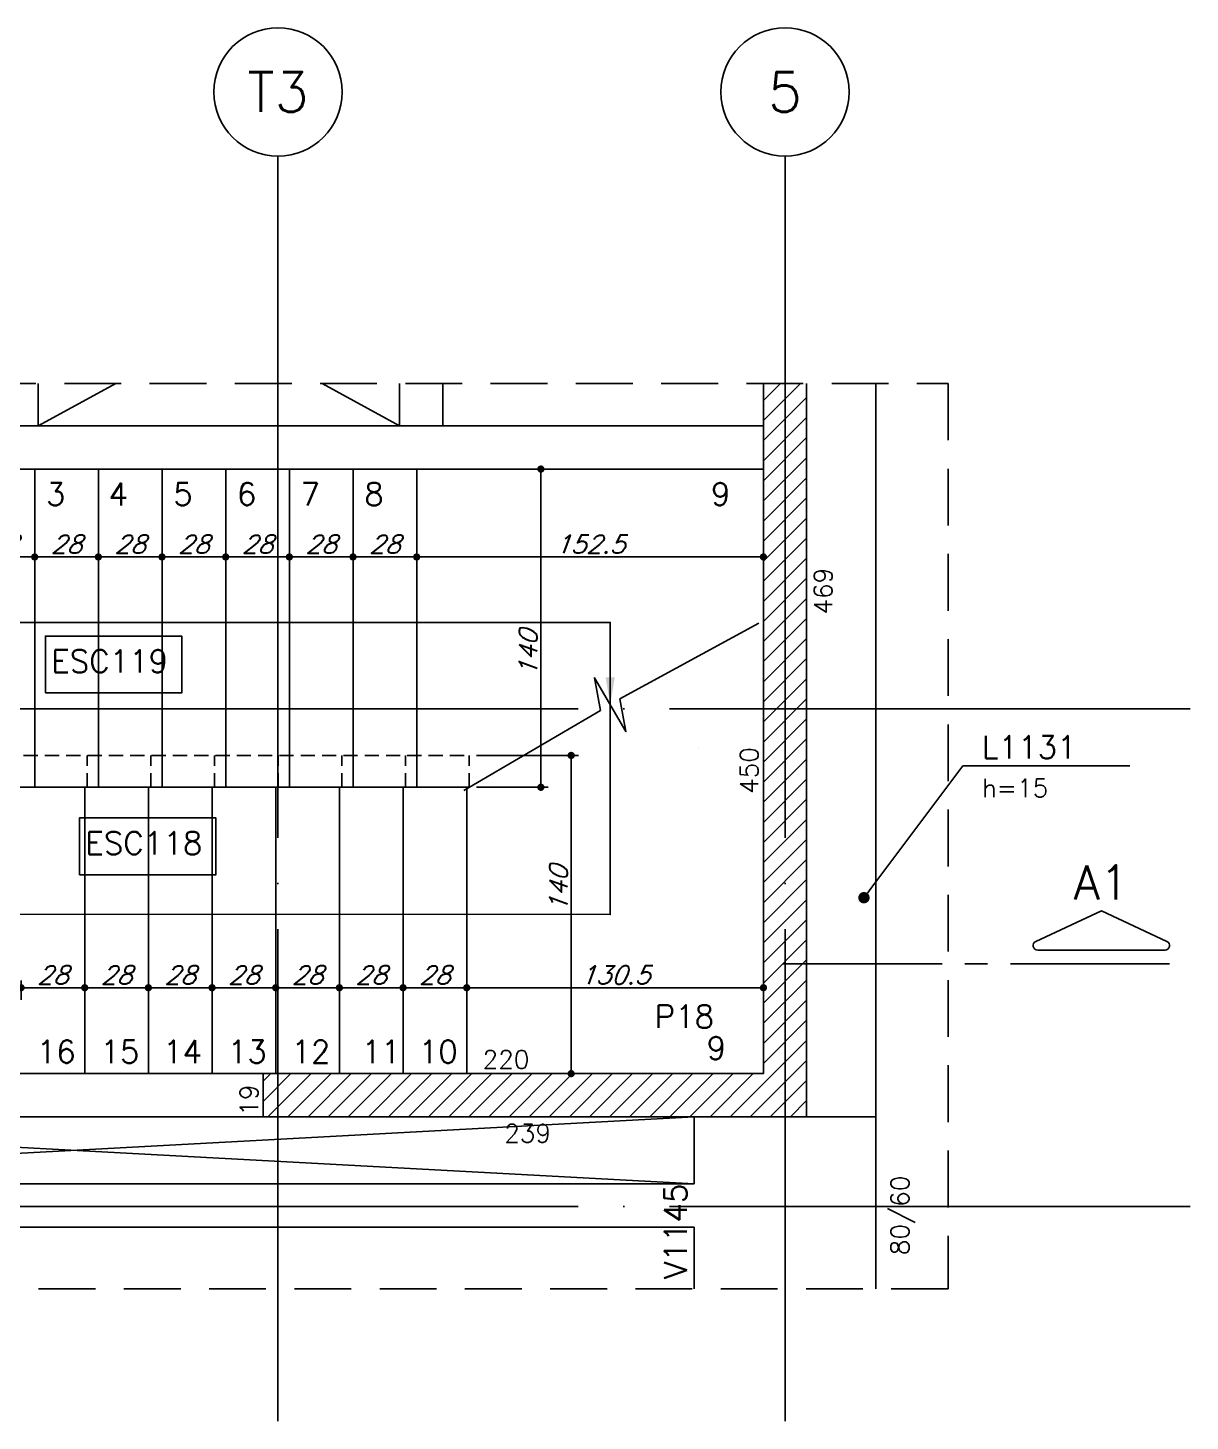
# Model space of a CAD drawing. Header units: millimetres. Extents: x -832 to 3668, y -1574 to 5296.
# Drawn here: x 2013 to 2524, y 2762 to 3375 of the extents above; entities that cross this region are included whole.
import ezdxf
from ezdxf import colors
from ezdxf.entities.mleader import LeaderData, LeaderLine
from ezdxf.enums import TextEntityAlignment as Align
from ezdxf.math import Vec2, Vec3

# ---------------------------------------------------------------- set-up
doc = ezdxf.new("R2010")
doc.units = ezdxf.units.MM
doc.header["$LTSCALE"] = 50
doc.linetypes.add('DASHED', pattern=[0.75, 0.5, -0.25])
doc.linetypes.add('EIXO', pattern=[6.8, 6, -0.4, 0, -0.4])
for name, color, linetype in [('242', 12, 'Continuous'), ('F-AUX', 2, 'Continuous'), ('F-AUX-RED', 1, 'Continuous'), ('F-CORTE-INDICAÇÃO', 4, 'Continuous'), ('F-COTAS', 106, 'Continuous'), ('F-EIXO', 12, 'EIXO'), ('F-ESC NUM', 2, 'Continuous'), ('F-ESC-PROJ', 1, 'Continuous'), ('F-ESCADAS', 2, 'Continuous'), ('F-LAJES', 3, 'Continuous'), ('F-LAJES-DIM', 2, 'Continuous'), ('F-LAJES-NOME', 4, 'Continuous'), ('F-PILARES-DIM', 172, 'Continuous'), ('F-PILARES-HACH', 174, 'Continuous'), ('F-PILARES-NOME', 170, 'Continuous'), ('F-PILARES-S', 170, 'Continuous'), ('F-TEXTO', 6, 'Continuous'), ('F-TEXTO ESCADA', 2, 'Continuous'), ('F-VIGAS', 3, 'Continuous'), ('F-VIGAS-DIM', 2, 'Continuous'), ('F-VIGAS-NOME', 4, 'Continuous'), ('F-VÃO', 1, 'Continuous')]:
    doc.layers.add(name, color=color, linetype=linetype)
doc.styles.add('5385-ARQ-PB-BAS-PLA-TER-TORRE-A-106-TXT$0$R60-75', font='romans.shx', dxfattribs={"height": 0.1125})
doc.styles.add('CP-TEXT-INCL', font='romans.shx', dxfattribs={"oblique": 20})
doc.styles.add('MCP', font='romans.shx')
doc.styles.add('ROMANS', font='romans.shx')
doc.styles.get("Standard").update_dxf_attribs({"font": 'arial.ttf'})
doc.dimstyles.new('CP-COTAS-50', dxfattribs={"dimscale": 0.64, "dimtxt": 12.5, "dimasz": 5, "dimexe": 5, "dimexo": 5, "dimgap": 2.5, "dimtad": 1, "dimdec": 1, "dimdsep": 46, "dimtxsty": 'CP-TEXT-INCL', "dimblk1": 'DOT', "dimblk2": 'DOT', "dimsah": 1, "dimcen": 9, "dimclrd": 256, "dimclre": 256, "dimclrt": 256, "dimadec": 0, "dimazin": 0, "dimtfac": 1, "dimtdec": 1, "dimtmove": 2, "dimatfit": 3, "dimldrblk": 'DOT', "dimfxl": 5, "dimtolj": 1, "dimarcsym": 0})
pattern_1 = [(0, (0, 0), (0, 6.985), [5.08, -1.905]), (90, (0, 0), (-6.985, 4e-16), [5.08, -1.905])]

# ---------------------------------------------------------------- blocks, each defined once
blk = doc.blocks.new('_DOT')
at = {"color": 0, "linetype": 'ByBlock'}
blk.add_line((-0.5, 0), (-1, 0), dxfattribs=at)
at = {"color": 0, "linetype": 'ByBlock', "const_width": 0.5}
blk.add_lwpolyline([(-0.25, 0, 1), (0.25, 0, 1)], format="xyb", close=True, dxfattribs=at)
blk = doc.blocks.new('*U7')
at = {"layer": 'F-EIXO'}
blk.add_line((0, 0), (909.22, 0), dxfattribs=at)
at = {"layer": 'F-EIXO', "color": 2, "linetype": 'Continuous'}
blk.add_circle((-28.21, 0), 28.21, dxfattribs=at)
at = {"layer": 'F-TEXTO', "style": 'ROMANS'}
blk.add_attdef('EIXO', text='', height=17.5, dxfattribs=at).set_placement((-28.21, 0), align=Align.MIDDLE_CENTER)
blk = doc.blocks.new('*U8')
at = {"layer": 'F-EIXO'}
blk.add_line((0, 0), (0, -556.59), dxfattribs=at)
at = {"layer": 'F-EIXO', "color": 2, "linetype": 'Continuous'}
blk.add_circle((0, 28.21), 28.21, dxfattribs=at)
at = {"layer": 'F-TEXTO', "style": 'ROMANS'}
blk.add_attdef('EIXO', text='', height=17.5, rotation=360, dxfattribs=at).set_placement((0, 28.21), align=Align.MIDDLE_CENTER)
blk = doc.blocks.new('*U9')
at = {"layer": 'F-CORTE-INDICAÇÃO'}
for p, q in [((-100, 0), (-170, 0)), ((-80, 0), (-90, 0)), ((-70, 0), (0, 0))]:
    blk.add_line(p, q, dxfattribs=at)
blk.add_lwpolyline([(-112, 6, 0.802585), (-111.15, 9.81), (-140, 23.26), (-168.85, 9.81, 0.802585), (-168, 6)], format="xyb", close=True, dxfattribs=at)
at = {"layer": 'F-CORTE-INDICAÇÃO', "style": 'ROMANS'}
blk.add_attdef('CORTE', text='', height=15, dxfattribs=at).set_placement((-140, 35.76), align=Align.MIDDLE_CENTER)
at = {"layer": 'F-CORTE-INDICAÇÃO', "color": 2, "style": 'ROMANS'}
blk.add_attdef('FOLHA', text='', height=12, dxfattribs=at).set_placement((-140, -10), align=Align.MIDDLE_CENTER)
blk = doc.blocks.new('*D245')
at = {"layer": 'DEFPOINTS', "color": 0, "transparency": 16777216}
for p in [(2037.96, 2952.7), (2009.96, 2944.15), (2037.96, 2944.15)]:
    blk.add_point(p, dxfattribs=at)
at = {"layer": 'F-COTAS', "lineweight": -2, "transparency": 16777216}
for p, q in [((2009.96, 2947.35), (2009.96, 2955.9)), ((2037.96, 2947.35), (2037.96, 2955.9)), ((2013.16, 2952.7), (2034.76, 2952.7))]:
    blk.add_line(p, q, dxfattribs=at)
at = {"layer": 'F-COTAS', "lineweight": -2, "transparency": 16777216, "xscale": 3.2, "yscale": 3.2, "zscale": 3.2, "rotation": 180}
blk.add_blockref('_DOT', (2009.96, 2952.7), dxfattribs=at)
at = {"layer": 'F-COTAS', "lineweight": -2, "transparency": 16777216, "xscale": 3.2, "yscale": 3.2, "zscale": 3.2}
blk.add_blockref('_DOT', (2037.96, 2952.7), dxfattribs=at)
at = {"layer": 'F-COTAS', "transparency": 16777216, "insert": (2023.96, 2958.3), "char_height": 8, "attachment_point": 5, "style": 'CP-TEXT-INCL'}
blk.add_mtext('\\A1;28', dxfattribs=at)
blk = doc.blocks.new('*D246')
at = {"layer": 'DEFPOINTS', "color": 0, "transparency": 16777216}
for p in [(2065.96, 2952.7), (2037.96, 2944.15), (2065.96, 2944.15)]:
    blk.add_point(p, dxfattribs=at)
at = {"layer": 'F-COTAS', "lineweight": -2, "transparency": 16777216}
for p, q in [((2037.96, 2947.35), (2037.96, 2955.9)), ((2065.96, 2947.35), (2065.96, 2955.9)), ((2041.16, 2952.7), (2062.76, 2952.7))]:
    blk.add_line(p, q, dxfattribs=at)
at = {"layer": 'F-COTAS', "lineweight": -2, "transparency": 16777216, "xscale": 3.2, "yscale": 3.2, "zscale": 3.2, "rotation": 180}
blk.add_blockref('_DOT', (2037.96, 2952.7), dxfattribs=at)
at = {"layer": 'F-COTAS', "lineweight": -2, "transparency": 16777216, "xscale": 3.2, "yscale": 3.2, "zscale": 3.2}
blk.add_blockref('_DOT', (2065.96, 2952.7), dxfattribs=at)
at = {"layer": 'F-COTAS', "transparency": 16777216, "insert": (2051.96, 2958.3), "char_height": 8, "attachment_point": 5, "style": 'CP-TEXT-INCL'}
blk.add_mtext('\\A1;28', dxfattribs=at)
blk = doc.blocks.new('*D247')
at = {"layer": 'DEFPOINTS', "color": 0, "transparency": 16777216}
for p in [(2093.96, 2952.7), (2065.96, 2944.15), (2093.96, 2944.15)]:
    blk.add_point(p, dxfattribs=at)
at = {"layer": 'F-COTAS', "lineweight": -2, "transparency": 16777216}
for p, q in [((2065.96, 2947.35), (2065.96, 2955.9)), ((2093.96, 2947.35), (2093.96, 2955.9)), ((2069.16, 2952.7), (2090.76, 2952.7))]:
    blk.add_line(p, q, dxfattribs=at)
at = {"layer": 'F-COTAS', "lineweight": -2, "transparency": 16777216, "xscale": 3.2, "yscale": 3.2, "zscale": 3.2, "rotation": 180}
blk.add_blockref('_DOT', (2065.96, 2952.7), dxfattribs=at)
at = {"layer": 'F-COTAS', "lineweight": -2, "transparency": 16777216, "xscale": 3.2, "yscale": 3.2, "zscale": 3.2}
blk.add_blockref('_DOT', (2093.96, 2952.7), dxfattribs=at)
at = {"layer": 'F-COTAS', "transparency": 16777216, "insert": (2079.96, 2958.3), "char_height": 8, "attachment_point": 5, "style": 'CP-TEXT-INCL'}
blk.add_mtext('\\A1;28', dxfattribs=at)
blk = doc.blocks.new('*D248')
at = {"layer": 'DEFPOINTS', "color": 0, "transparency": 16777216}
for p in [(2121.96, 2952.7), (2093.96, 2944.15), (2121.96, 2944.15)]:
    blk.add_point(p, dxfattribs=at)
at = {"layer": 'F-COTAS', "lineweight": -2, "transparency": 16777216}
for p, q in [((2093.96, 2947.35), (2093.96, 2955.9)), ((2121.96, 2947.35), (2121.96, 2955.9)), ((2097.16, 2952.7), (2118.76, 2952.7))]:
    blk.add_line(p, q, dxfattribs=at)
at = {"layer": 'F-COTAS', "lineweight": -2, "transparency": 16777216, "xscale": 3.2, "yscale": 3.2, "zscale": 3.2, "rotation": 180}
blk.add_blockref('_DOT', (2093.96, 2952.7), dxfattribs=at)
at = {"layer": 'F-COTAS', "lineweight": -2, "transparency": 16777216, "xscale": 3.2, "yscale": 3.2, "zscale": 3.2}
blk.add_blockref('_DOT', (2121.96, 2952.7), dxfattribs=at)
at = {"layer": 'F-COTAS', "transparency": 16777216, "insert": (2107.96, 2958.3), "char_height": 8, "attachment_point": 5, "style": 'CP-TEXT-INCL'}
blk.add_mtext('\\A1;28', dxfattribs=at)
blk = doc.blocks.new('*D249')
at = {"layer": 'DEFPOINTS', "color": 0, "transparency": 16777216}
for p in [(2149.96, 2952.7), (2121.96, 2944.15), (2149.96, 2944.15)]:
    blk.add_point(p, dxfattribs=at)
at = {"layer": 'F-COTAS', "lineweight": -2, "transparency": 16777216}
for p, q in [((2121.96, 2947.35), (2121.96, 2955.9)), ((2149.96, 2947.35), (2149.96, 2955.9)), ((2125.16, 2952.7), (2146.76, 2952.7))]:
    blk.add_line(p, q, dxfattribs=at)
at = {"layer": 'F-COTAS', "lineweight": -2, "transparency": 16777216, "xscale": 3.2, "yscale": 3.2, "zscale": 3.2, "rotation": 180}
blk.add_blockref('_DOT', (2121.96, 2952.7), dxfattribs=at)
at = {"layer": 'F-COTAS', "lineweight": -2, "transparency": 16777216, "xscale": 3.2, "yscale": 3.2, "zscale": 3.2}
blk.add_blockref('_DOT', (2149.96, 2952.7), dxfattribs=at)
at = {"layer": 'F-COTAS', "transparency": 16777216, "insert": (2135.96, 2958.3), "char_height": 8, "attachment_point": 5, "style": 'CP-TEXT-INCL'}
blk.add_mtext('\\A1;28', dxfattribs=at)
blk = doc.blocks.new('*D250')
at = {"layer": 'DEFPOINTS', "color": 0, "transparency": 16777216}
for p in [(2177.96, 2952.7), (2149.96, 2944.15), (2177.96, 2944.15)]:
    blk.add_point(p, dxfattribs=at)
at = {"layer": 'F-COTAS', "lineweight": -2, "transparency": 16777216}
for p, q in [((2149.96, 2947.35), (2149.96, 2955.9)), ((2177.96, 2947.35), (2177.96, 2955.9)), ((2153.16, 2952.7), (2174.76, 2952.7))]:
    blk.add_line(p, q, dxfattribs=at)
at = {"layer": 'F-COTAS', "lineweight": -2, "transparency": 16777216, "xscale": 3.2, "yscale": 3.2, "zscale": 3.2, "rotation": 180}
blk.add_blockref('_DOT', (2149.96, 2952.7), dxfattribs=at)
at = {"layer": 'F-COTAS', "lineweight": -2, "transparency": 16777216, "xscale": 3.2, "yscale": 3.2, "zscale": 3.2}
blk.add_blockref('_DOT', (2177.96, 2952.7), dxfattribs=at)
at = {"layer": 'F-COTAS', "transparency": 16777216, "insert": (2163.96, 2958.3), "char_height": 8, "attachment_point": 5, "style": 'CP-TEXT-INCL'}
blk.add_mtext('\\A1;28', dxfattribs=at)
blk = doc.blocks.new('*D251')
at = {"layer": 'DEFPOINTS', "color": 0, "transparency": 16777216}
for p in [(2205.96, 2952.7), (2177.96, 2944.15), (2205.96, 2944.15)]:
    blk.add_point(p, dxfattribs=at)
at = {"layer": 'F-COTAS', "lineweight": -2, "transparency": 16777216}
for p, q in [((2177.96, 2947.35), (2177.96, 2955.9)), ((2205.96, 2947.35), (2205.96, 2955.9)), ((2181.16, 2952.7), (2202.76, 2952.7))]:
    blk.add_line(p, q, dxfattribs=at)
at = {"layer": 'F-COTAS', "lineweight": -2, "transparency": 16777216, "xscale": 3.2, "yscale": 3.2, "zscale": 3.2, "rotation": 180}
blk.add_blockref('_DOT', (2177.96, 2952.7), dxfattribs=at)
at = {"layer": 'F-COTAS', "lineweight": -2, "transparency": 16777216, "xscale": 3.2, "yscale": 3.2, "zscale": 3.2}
blk.add_blockref('_DOT', (2205.96, 2952.7), dxfattribs=at)
at = {"layer": 'F-COTAS', "transparency": 16777216, "insert": (2191.96, 2958.3), "char_height": 8, "attachment_point": 5, "style": 'CP-TEXT-INCL'}
blk.add_mtext('\\A1;28', dxfattribs=at)
blk = doc.blocks.new('*D252')
at = {"layer": 'DEFPOINTS', "color": 0, "transparency": 16777216}
for p in [(2336.46, 2952.7), (2336.46, 2949.23), (2205.96, 2944.15)]:
    blk.add_point(p, dxfattribs=at)
at = {"layer": 'F-COTAS', "lineweight": -2, "transparency": 16777216}
for p, q in [((2205.96, 2947.35), (2205.96, 2955.9)), ((2336.46, 2952.43), (2336.46, 2955.9)), ((2209.16, 2952.7), (2333.26, 2952.7))]:
    blk.add_line(p, q, dxfattribs=at)
at = {"layer": 'F-COTAS', "lineweight": -2, "transparency": 16777216, "xscale": 3.2, "yscale": 3.2, "zscale": 3.2, "rotation": 180}
blk.add_blockref('_DOT', (2205.96, 2952.7), dxfattribs=at)
at = {"layer": 'F-COTAS', "lineweight": -2, "transparency": 16777216, "xscale": 3.2, "yscale": 3.2, "zscale": 3.2}
blk.add_blockref('_DOT', (2336.46, 2952.7), dxfattribs=at)
at = {"layer": 'F-COTAS', "transparency": 16777216, "insert": (2271.21, 2958.3), "char_height": 8, "attachment_point": 5, "style": 'CP-TEXT-INCL'}
blk.add_mtext('\\A1;130.5', dxfattribs=at)
blk = doc.blocks.new('*D255')
at = {"layer": 'DEFPOINTS', "color": 0, "transparency": 16777216}
for p in [(2015.96, 3142.23), (1987.96, 3133.04), (2015.96, 3133.04)]:
    blk.add_point(p, dxfattribs=at)
at = {"layer": 'F-COTAS', "lineweight": -2, "transparency": 16777216}
for p, q in [((1987.96, 3136.24), (1987.96, 3145.43)), ((2015.96, 3136.24), (2015.96, 3145.43)), ((1991.16, 3142.23), (2012.76, 3142.23))]:
    blk.add_line(p, q, dxfattribs=at)
at = {"layer": 'F-COTAS', "lineweight": -2, "transparency": 16777216, "xscale": 3.2, "yscale": 3.2, "zscale": 3.2, "rotation": 180}
blk.add_blockref('_DOT', (1987.96, 3142.23), dxfattribs=at)
at = {"layer": 'F-COTAS', "lineweight": -2, "transparency": 16777216, "xscale": 3.2, "yscale": 3.2, "zscale": 3.2}
blk.add_blockref('_DOT', (2015.96, 3142.23), dxfattribs=at)
at = {"layer": 'F-COTAS', "transparency": 16777216, "insert": (2001.96, 3147.83), "char_height": 8, "attachment_point": 5, "style": 'CP-TEXT-INCL'}
blk.add_mtext('\\A1;28', dxfattribs=at)
blk = doc.blocks.new('*D256')
at = {"layer": 'DEFPOINTS', "color": 0, "transparency": 16777216}
for p in [(2043.96, 3142.23), (2015.96, 3133.04), (2043.96, 3133.04)]:
    blk.add_point(p, dxfattribs=at)
at = {"layer": 'F-COTAS', "lineweight": -2, "transparency": 16777216}
for p, q in [((2015.96, 3136.24), (2015.96, 3145.43)), ((2043.96, 3136.24), (2043.96, 3145.43)), ((2019.16, 3142.23), (2040.76, 3142.23))]:
    blk.add_line(p, q, dxfattribs=at)
at = {"layer": 'F-COTAS', "lineweight": -2, "transparency": 16777216, "xscale": 3.2, "yscale": 3.2, "zscale": 3.2, "rotation": 180}
blk.add_blockref('_DOT', (2015.96, 3142.23), dxfattribs=at)
at = {"layer": 'F-COTAS', "lineweight": -2, "transparency": 16777216, "xscale": 3.2, "yscale": 3.2, "zscale": 3.2}
blk.add_blockref('_DOT', (2043.96, 3142.23), dxfattribs=at)
at = {"layer": 'F-COTAS', "transparency": 16777216, "insert": (2029.96, 3147.83), "char_height": 8, "attachment_point": 5, "style": 'CP-TEXT-INCL'}
blk.add_mtext('\\A1;28', dxfattribs=at)
blk = doc.blocks.new('*D257')
at = {"layer": 'DEFPOINTS', "color": 0, "transparency": 16777216}
for p in [(2071.96, 3142.23), (2043.96, 3133.04), (2071.96, 3133.04)]:
    blk.add_point(p, dxfattribs=at)
at = {"layer": 'F-COTAS', "lineweight": -2, "transparency": 16777216}
for p, q in [((2043.96, 3136.24), (2043.96, 3145.43)), ((2071.96, 3136.24), (2071.96, 3145.43)), ((2047.16, 3142.23), (2068.76, 3142.23))]:
    blk.add_line(p, q, dxfattribs=at)
at = {"layer": 'F-COTAS', "lineweight": -2, "transparency": 16777216, "xscale": 3.2, "yscale": 3.2, "zscale": 3.2, "rotation": 180}
blk.add_blockref('_DOT', (2043.96, 3142.23), dxfattribs=at)
at = {"layer": 'F-COTAS', "lineweight": -2, "transparency": 16777216, "xscale": 3.2, "yscale": 3.2, "zscale": 3.2}
blk.add_blockref('_DOT', (2071.96, 3142.23), dxfattribs=at)
at = {"layer": 'F-COTAS', "transparency": 16777216, "insert": (2057.96, 3147.83), "char_height": 8, "attachment_point": 5, "style": 'CP-TEXT-INCL'}
blk.add_mtext('\\A1;28', dxfattribs=at)
blk = doc.blocks.new('*D258')
at = {"layer": 'DEFPOINTS', "color": 0, "transparency": 16777216}
for p in [(2099.96, 3142.23), (2071.96, 3133.04), (2099.96, 3133.04)]:
    blk.add_point(p, dxfattribs=at)
at = {"layer": 'F-COTAS', "lineweight": -2, "transparency": 16777216}
for p, q in [((2071.96, 3136.24), (2071.96, 3145.43)), ((2099.96, 3136.24), (2099.96, 3145.43)), ((2075.16, 3142.23), (2096.76, 3142.23))]:
    blk.add_line(p, q, dxfattribs=at)
at = {"layer": 'F-COTAS', "lineweight": -2, "transparency": 16777216, "xscale": 3.2, "yscale": 3.2, "zscale": 3.2, "rotation": 180}
blk.add_blockref('_DOT', (2071.96, 3142.23), dxfattribs=at)
at = {"layer": 'F-COTAS', "lineweight": -2, "transparency": 16777216, "xscale": 3.2, "yscale": 3.2, "zscale": 3.2}
blk.add_blockref('_DOT', (2099.96, 3142.23), dxfattribs=at)
at = {"layer": 'F-COTAS', "transparency": 16777216, "insert": (2085.96, 3147.83), "char_height": 8, "attachment_point": 5, "style": 'CP-TEXT-INCL'}
blk.add_mtext('\\A1;28', dxfattribs=at)
blk = doc.blocks.new('*D259')
at = {"layer": 'DEFPOINTS', "color": 0, "transparency": 16777216}
for p in [(2127.96, 3142.23), (2099.96, 3133.04), (2127.96, 3133.04)]:
    blk.add_point(p, dxfattribs=at)
at = {"layer": 'F-COTAS', "lineweight": -2, "transparency": 16777216}
for p, q in [((2099.96, 3136.24), (2099.96, 3145.43)), ((2127.96, 3136.24), (2127.96, 3145.43)), ((2103.16, 3142.23), (2124.76, 3142.23))]:
    blk.add_line(p, q, dxfattribs=at)
at = {"layer": 'F-COTAS', "lineweight": -2, "transparency": 16777216, "xscale": 3.2, "yscale": 3.2, "zscale": 3.2, "rotation": 180}
blk.add_blockref('_DOT', (2099.96, 3142.23), dxfattribs=at)
at = {"layer": 'F-COTAS', "lineweight": -2, "transparency": 16777216, "xscale": 3.2, "yscale": 3.2, "zscale": 3.2}
blk.add_blockref('_DOT', (2127.96, 3142.23), dxfattribs=at)
at = {"layer": 'F-COTAS', "transparency": 16777216, "insert": (2113.96, 3147.83), "char_height": 8, "attachment_point": 5, "style": 'CP-TEXT-INCL'}
blk.add_mtext('\\A1;28', dxfattribs=at)
blk = doc.blocks.new('*D260')
at = {"layer": 'DEFPOINTS', "color": 0, "transparency": 16777216}
for p in [(2155.96, 3142.23), (2127.96, 3133.04), (2155.96, 3133.04)]:
    blk.add_point(p, dxfattribs=at)
at = {"layer": 'F-COTAS', "lineweight": -2, "transparency": 16777216}
for p, q in [((2127.96, 3136.24), (2127.96, 3145.43)), ((2155.96, 3136.24), (2155.96, 3145.43)), ((2131.16, 3142.23), (2152.76, 3142.23))]:
    blk.add_line(p, q, dxfattribs=at)
at = {"layer": 'F-COTAS', "lineweight": -2, "transparency": 16777216, "xscale": 3.2, "yscale": 3.2, "zscale": 3.2, "rotation": 180}
blk.add_blockref('_DOT', (2127.96, 3142.23), dxfattribs=at)
at = {"layer": 'F-COTAS', "lineweight": -2, "transparency": 16777216, "xscale": 3.2, "yscale": 3.2, "zscale": 3.2}
blk.add_blockref('_DOT', (2155.96, 3142.23), dxfattribs=at)
at = {"layer": 'F-COTAS', "transparency": 16777216, "insert": (2141.96, 3147.83), "char_height": 8, "attachment_point": 5, "style": 'CP-TEXT-INCL'}
blk.add_mtext('\\A1;28', dxfattribs=at)
blk = doc.blocks.new('*D261')
at = {"layer": 'DEFPOINTS', "color": 0, "transparency": 16777216}
for p in [(2183.96, 3142.23), (2155.96, 3133.04), (2183.96, 3133.04)]:
    blk.add_point(p, dxfattribs=at)
at = {"layer": 'F-COTAS', "lineweight": -2, "transparency": 16777216}
for p, q in [((2155.96, 3136.24), (2155.96, 3145.43)), ((2183.96, 3136.24), (2183.96, 3145.43)), ((2159.16, 3142.23), (2180.76, 3142.23))]:
    blk.add_line(p, q, dxfattribs=at)
at = {"layer": 'F-COTAS', "lineweight": -2, "transparency": 16777216, "xscale": 3.2, "yscale": 3.2, "zscale": 3.2, "rotation": 180}
blk.add_blockref('_DOT', (2155.96, 3142.23), dxfattribs=at)
at = {"layer": 'F-COTAS', "lineweight": -2, "transparency": 16777216, "xscale": 3.2, "yscale": 3.2, "zscale": 3.2}
blk.add_blockref('_DOT', (2183.96, 3142.23), dxfattribs=at)
at = {"layer": 'F-COTAS', "transparency": 16777216, "insert": (2169.96, 3147.83), "char_height": 8, "attachment_point": 5, "style": 'CP-TEXT-INCL'}
blk.add_mtext('\\A1;28', dxfattribs=at)
blk = doc.blocks.new('*D262')
at = {"layer": 'DEFPOINTS', "color": 0, "transparency": 16777216}
for p in [(2336.46, 3142.23), (2183.96, 3135.82), (2336.46, 3130.66)]:
    blk.add_point(p, dxfattribs=at)
at = {"layer": 'F-COTAS', "lineweight": -2, "transparency": 16777216}
for p, q in [((2183.96, 3139.02), (2183.96, 3145.43)), ((2336.46, 3133.86), (2336.46, 3145.43)), ((2187.16, 3142.23), (2333.26, 3142.23))]:
    blk.add_line(p, q, dxfattribs=at)
at = {"layer": 'F-COTAS', "lineweight": -2, "transparency": 16777216, "xscale": 3.2, "yscale": 3.2, "zscale": 3.2, "rotation": 180}
blk.add_blockref('_DOT', (2183.96, 3142.23), dxfattribs=at)
at = {"layer": 'F-COTAS', "lineweight": -2, "transparency": 16777216, "xscale": 3.2, "yscale": 3.2, "zscale": 3.2}
blk.add_blockref('_DOT', (2336.46, 3142.23), dxfattribs=at)
at = {"layer": 'F-COTAS', "transparency": 16777216, "insert": (2260.21, 3147.83), "char_height": 8, "attachment_point": 5, "style": 'CP-TEXT-INCL'}
blk.add_mtext('\\A1;152.5', dxfattribs=at)
blk = doc.blocks.new('*D264')
at = {"layer": 'DEFPOINTS', "color": 0, "transparency": 16777216}
for p in [(2207.01, 3054.9), (2243.44, 2914.9), (2251.9, 2914.9)]:
    blk.add_point(p, dxfattribs=at)
at = {"layer": 'F-COTAS', "lineweight": -2, "transparency": 16777216}
for p, q in [((2210.21, 3054.9), (2255.1, 3054.9)), ((2251.9, 3051.7), (2251.9, 2918.1)), ((2246.64, 2914.9), (2255.1, 2914.9))]:
    blk.add_line(p, q, dxfattribs=at)
at = {"layer": 'F-COTAS', "lineweight": -2, "transparency": 16777216, "xscale": 3.2, "yscale": 3.2, "zscale": 3.2}
for p, rotation in [((2251.9, 3054.9), 90), ((2251.9, 2914.9), 270)]:
    blk.add_blockref('_DOT', p, dxfattribs=dict(at, rotation=rotation))
at = {"layer": 'F-COTAS', "transparency": 16777216, "insert": (2246.3, 2996.14), "char_height": 8, "attachment_point": 5, "rotation": 90, "style": 'CP-TEXT-INCL'}
blk.add_mtext('\\A1;140', dxfattribs=at)
blk = doc.blocks.new('*D265')
at = {"layer": 'DEFPOINTS', "color": 0, "transparency": 16777216}
for p in [(2228.75, 3180.9), (2238.57, 3180.9), (2207.01, 3040.9)]:
    blk.add_point(p, dxfattribs=at)
at = {"layer": 'F-COTAS', "lineweight": -2, "transparency": 16777216}
for p, q in [((2231.95, 3180.9), (2241.77, 3180.9)), ((2238.57, 3044.1), (2238.57, 3177.7)), ((2210.21, 3040.9), (2241.77, 3040.9))]:
    blk.add_line(p, q, dxfattribs=at)
at = {"layer": 'F-COTAS', "lineweight": -2, "transparency": 16777216, "xscale": 3.2, "yscale": 3.2, "zscale": 3.2}
for p, rotation in [((2238.57, 3180.9), 90), ((2238.57, 3040.9), 270)]:
    blk.add_blockref('_DOT', p, dxfattribs=dict(at, rotation=rotation))
at = {"layer": 'F-COTAS', "transparency": 16777216, "insert": (2232.97, 3099.83), "char_height": 8, "attachment_point": 5, "rotation": 90, "style": 'CP-TEXT-INCL'}
blk.add_mtext('\\A1;140', dxfattribs=at)

msp = doc.modelspace()

# ---------------------------------------------------------------- hatches: boundary and pattern name
h = msp.add_hatch()
h.set_pattern_fill('ANGLE', color=256)
h.set_pattern_definition(pattern_1)
h.paths.add_polyline_path([(2016.81, 3162.41), (2038, 3162.41), (2038, 3177.41), (2016.81, 3177.41)], flags=9)
h = msp.add_hatch()
h.set_pattern_fill('ANGLE', color=256)
h.set_pattern_definition(pattern_1)
h.paths.add_polyline_path([(2044.81, 3162.41), (2066, 3162.41), (2066, 3177.41), (2044.81, 3177.41)], flags=9)
h = msp.add_hatch()
h.set_pattern_fill('ANGLE', color=256)
h.set_pattern_definition(pattern_1)
h.paths.add_polyline_path([(2072.33, 3162.41), (2094, 3162.41), (2094, 3177.41), (2072.33, 3177.41)], flags=9)
h = msp.add_hatch()
h.set_pattern_fill('ANGLE', color=256)
h.set_pattern_definition(pattern_1)
h.paths.add_polyline_path([(2100.81, 3162.41), (2122, 3162.41), (2122, 3177.41), (2100.81, 3177.41)], flags=9)
h = msp.add_hatch()
h.set_pattern_fill('ANGLE', color=256)
h.set_pattern_definition(pattern_1)
h.paths.add_polyline_path([(2128.81, 3162.41), (2150, 3162.41), (2150, 3177.41), (2128.81, 3177.41)], flags=9)
h = msp.add_hatch()
h.set_pattern_fill('ANGLE', color=256)
h.set_pattern_definition(pattern_1)
h.paths.add_polyline_path([(2156.81, 3162.41), (2178, 3162.41), (2178, 3177.41), (2156.81, 3177.41)], flags=9)
h = msp.add_hatch()
h.set_pattern_fill('ANGLE', color=256)
h.set_pattern_definition(pattern_1)
h.paths.add_polyline_path([(2184.81, 3162.41), (2206, 3162.41), (2206, 3177.41), (2184.81, 3177.41)], flags=9)
h = msp.add_hatch()
h.set_pattern_fill('ANGLE', color=256)
h.set_pattern_definition(pattern_1)
h.paths.add_polyline_path([(2310.33, 3162.41), (2331.04, 3162.41), (2331.04, 3177.41), (2310.33, 3177.41)], flags=9)
h = msp.add_hatch()
h.set_pattern_fill('ANGLE', color=256)
h.set_pattern_definition(pattern_1)
h.paths.add_polyline_path([(2336.21, 3125.54), (2336.21, 3150.11), (2324.21, 3150.11), (2324.21, 3125.54)], flags=9)
h = msp.add_hatch()
h.set_pattern_fill('ANGLE', color=256)
h.set_pattern_definition(pattern_1)
h.paths.add_polyline_path([(2368.71, 3116.04), (2368.71, 3140.23), (2356.71, 3140.23), (2356.71, 3116.04)], flags=9)
h = msp.add_hatch()
h.set_pattern_fill('ANGLE', color=256)
h.set_pattern_definition(pattern_1)
h.paths.add_polyline_path([(2076.63, 3119.06), (2121.16, 3119.06), (2121.16, 3134.06), (2076.63, 3134.06)], flags=9)
h = msp.add_hatch()
h.set_pattern_fill('ANGLE', color=256)
h.set_pattern_definition(pattern_1)
h.paths.add_polyline_path([(2431.99, 3051.06), (2476.99, 3051.06), (2476.99, 3066.06), (2431.99, 3066.06)], flags=9)
h = msp.add_hatch()
h.set_pattern_fill('ANGLE', color=256)
h.set_pattern_definition(pattern_1)
h.paths.add_polyline_path([(2432.1, 3034.56), (2465.82, 3034.56), (2465.82, 3046.56), (2432.1, 3046.56)], flags=9)
h = msp.add_hatch()
h.set_pattern_fill('ANGLE', color=256)
h.set_pattern_definition(pattern_1)
h.paths.add_polyline_path([(2076.63, 2990.56), (2130.68, 2990.56), (2130.68, 3005.56), (2076.63, 3005.56)], flags=9)
h = msp.add_hatch()
h.set_pattern_fill('ANGLE', color=256)
h.set_pattern_definition(pattern_1)
h.paths.add_polyline_path([(2288.07, 2932.57), (2318.78, 2932.57), (2318.78, 2947.57), (2288.07, 2947.57)], flags=9)
h = msp.add_hatch()
h.set_pattern_fill('ANGLE', color=256)
h.set_pattern_definition(pattern_1)
h.paths.add_polyline_path([(2018.24, 2917.07), (2038, 2917.07), (2038, 2932.07), (2018.24, 2932.07)], flags=9)
h = msp.add_hatch()
h.set_pattern_fill('ANGLE', color=256)
h.set_pattern_definition(pattern_1)
h.paths.add_polyline_path([(2046.24, 2917.07), (2066, 2917.07), (2066, 2932.07), (2046.24, 2932.07)], flags=9)
h = msp.add_hatch()
h.set_pattern_fill('ANGLE', color=256)
h.set_pattern_definition(pattern_1)
h.paths.add_polyline_path([(2073.76, 2917.07), (2094, 2917.07), (2094, 2932.07), (2073.76, 2932.07)], flags=9)
h = msp.add_hatch()
h.set_pattern_fill('ANGLE', color=256)
h.set_pattern_definition(pattern_1)
h.paths.add_polyline_path([(2102.24, 2917.07), (2122, 2917.07), (2122, 2932.07), (2102.24, 2932.07)], flags=9)
h = msp.add_hatch()
h.set_pattern_fill('ANGLE', color=256)
h.set_pattern_definition(pattern_1)
h.paths.add_polyline_path([(2130.24, 2917.07), (2150, 2917.07), (2150, 2932.07), (2130.24, 2932.07)], flags=9)
h = msp.add_hatch()
h.set_pattern_fill('ANGLE', color=256)
h.set_pattern_definition(pattern_1)
h.paths.add_polyline_path([(2161.09, 2917.07), (2178, 2917.07), (2178, 2932.07), (2161.09, 2932.07)], flags=9)
h = msp.add_hatch()
h.set_pattern_fill('ANGLE', color=256)
h.set_pattern_definition(pattern_1)
h.paths.add_polyline_path([(2186.24, 2917.07), (2206, 2917.07), (2206, 2932.07), (2186.24, 2932.07)], flags=9)
h = msp.add_hatch()
h.set_pattern_fill('ANGLE', color=256)
h.set_pattern_definition(pattern_1)
h.paths.add_polyline_path([(2212.1, 2915.15), (2236.67, 2915.15), (2236.67, 2927.15), (2212.1, 2927.15)], flags=9)
h = msp.add_hatch()
h.set_pattern_fill('ANGLE', color=256)
h.set_pattern_definition(pattern_1)
h.paths.add_polyline_path([(2116.21, 2896.68), (2116.21, 2912.11), (2104.21, 2912.11), (2104.21, 2896.68)], flags=9)
h = msp.add_hatch()
h.set_pattern_fill('ANGLE', color=256)
h.set_pattern_definition(pattern_1)
h.paths.add_polyline_path([(2221.6, 2882.65), (2245.79, 2882.65), (2245.79, 2894.65), (2221.6, 2894.65)], flags=9)
h = msp.add_hatch()
h.set_pattern_fill('ANGLE', color=256)
h.set_pattern_definition(pattern_1)
h.paths.add_polyline_path([(2406.26, 2833.15), (2406.26, 2875.82), (2387.97, 2875.82), (2387.97, 2833.15)], flags=9)
h = msp.add_hatch()
h.set_pattern_fill('ANGLE', color=256)
h.set_pattern_definition(pattern_1)
h.paths.add_polyline_path([(2305.33, 2822.49), (2305.33, 2872.25), (2290.33, 2872.25), (2290.33, 2822.49)], flags=9)
at = {"layer": 'F-PILARES-HACH', "linetype": 'Continuous'}
h = msp.add_hatch(dxfattribs=at)
h.set_pattern_fill('ANSI31', color=256, scale=50, style=0)
h.set_pattern_definition([(45, (1740.456, 2871.398), (-4.41942, 4.41942), [])])
h.paths.add_polyline_path([(2355.46, 2895.9), (2355.46, 3218.57), (2336.46, 3218.57), (2336.46, 2914.9), (2116.46, 2914.9), (2116.46, 2895.9)])

# ---------------------------------------------------------------- linework, layer by layer
at = {"layer": '242', "linetype": 'Continuous'}
for p, q in [((2307.8, 3058.55), (2307.8, 3058.55)), ((2345.96, 2905.4), (2345.96, 2905.4))]:
    msp.add_line(p, q, dxfattribs=at)
at = {"layer": 'F-AUX', "color": 1}
for points in [[(1953.96, 2985.05), (2269.06, 2984.9), (2269.06, 3113.4), (1959.96, 3113.4)], [(2334.4, 3113.12), (2273.37, 3079.75), (2276, 3065.37), (2262.11, 3089.08), (2264.74, 3074.7), (2204.72, 3039.55)]]:
    msp.add_lwpolyline(points, dxfattribs=at)
msp.add_solid([(2267.06, 3089.23), (2269.06, 3077.23), (2271.06, 3089.23)], dxfattribs=at)
at = {"layer": 'F-AUX-RED', "color": 1, "linetype": 'DASHED'}
msp.add_lwpolyline([(1691.49, 3218.57), (2417.68, 3218.57), (2417.68, 2820.29), (1691.49, 2820.29)], close=True, dxfattribs=at)
at = {"layer": 'F-ESC-PROJ', "linetype": 'DASHED', "ltscale": 0.25}
for points in [[(1982.96, 3040.9), (1982.96, 3054.9), (2207.01, 3054.9)], [(2039.01, 3040.9), (2039.01, 3054.9)], [(2067.01, 3040.9), (2067.01, 3054.9)], [(2095.01, 3040.9), (2095.01, 3054.9)], [(2123.01, 3040.9), (2123.01, 3054.9)], [(2151.01, 3040.9), (2151.01, 3054.9)], [(2179.01, 3040.9), (2179.01, 3054.9)], [(2207.01, 3040.9), (2207.01, 3054.9)]]:
    msp.add_lwpolyline(points, dxfattribs=at)
at = {"layer": 'F-ESCADAS', "linetype": 'Continuous'}
for points in [[(2015.96, 3180.9), (2015.96, 3040.9)], [(2043.96, 3180.9), (2043.96, 3040.9)], [(2071.96, 3180.9), (2071.96, 3040.9)], [(2099.96, 3180.9), (2099.96, 3040.9)], [(2127.96, 3180.9), (2127.96, 3040.9)], [(2155.96, 3180.9), (2155.96, 3040.9)], [(2183.96, 3180.9), (2183.96, 3040.9)], [(2207.01, 3040.9), (1954.96, 3040.9)], [(2037.96, 2914.9), (2037.96, 3040.9)], [(2065.96, 2914.9), (2065.96, 3040.9)], [(2093.96, 2914.9), (2093.96, 3040.9)], [(2121.96, 2914.9), (2121.96, 3040.9)], [(2149.96, 2914.9), (2149.96, 3040.9)], [(2177.96, 2914.9), (2177.96, 3040.9)], [(2205.96, 2914.9), (2205.96, 3040.9)]]:
    msp.add_lwpolyline(points, dxfattribs=at)
at = {"layer": 'F-LAJES', "linetype": 'Continuous'}
msp.add_line((2385.96, 2895.9), (2385.96, 3218.57), dxfattribs=at)
at = {"layer": 'F-PILARES-S', "linetype": 'Continuous'}
for points in [[(2336.46, 3218.57), (2336.46, 2914.9), (2116.46, 2914.9), (2116.46, 2895.9), (2355.46, 2895.9)], [(2355.46, 2895.9), (2355.46, 3218.57)]]:
    msp.add_lwpolyline(points, dxfattribs=at)
at = {"layer": 'F-TEXTO ESCADA', "color": 1}
for points in [[(2020.65, 3082.4), (2020.65, 3107.4), (2080.65, 3107.4), (2080.65, 3082.4), (2020.65, 3082.4)], [(2035.65, 3002.4), (2035.65, 3027.4), (2095.65, 3027.4), (2095.65, 3002.4), (2035.65, 3002.4)]]:
    msp.add_lwpolyline(points, dxfattribs=at)
at = {"layer": 'F-VIGAS'}
for points in [[(2017.46, 3199.9), (2017.46, 3218.57)], [(2176.46, 3218.57), (2176.46, 3199.9)], [(2195.46, 3199.9), (2195.46, 3218.57)], [(2017.46, 3199.9), (1998.46, 3199.9)], [(2176.46, 3199.9), (2017.46, 3199.9)], [(2195.46, 3199.9), (2176.46, 3199.9)], [(2336.46, 3199.9), (2195.46, 3199.9)], [(2007.96, 3180.9), (2185.96, 3180.9)], [(2185.96, 3180.9), (2336.46, 3180.9)], [(2116.46, 2914.9), (1759.46, 2914.9)], [(1759.46, 2895.9), (2116.46, 2895.9)], [(2305.96, 2895.9), (2305.96, 2866.4)], [(2355.46, 2895.9), (2385.96, 2895.9)], [(2385.96, 2856.9), (2385.96, 2895.9)], [(2305.96, 2866.4), (1759.46, 2866.4)], [(2385.96, 2820.29), (2385.96, 2856.9)], [(1759.46, 2847.4), (2305.96, 2847.4)], [(2305.96, 2847.4), (2305.96, 2820.29)]]:
    msp.add_lwpolyline(points, dxfattribs=at)
at = {"layer": 'F-VÃO'}
for p, q in [((2017.46, 3199.9), (2051.59, 3218.57)), ((2142.32, 3218.57), (2176.46, 3199.9)), ((1759.46, 2866.4), (2305.96, 2895.9)), ((1759.46, 2895.9), (2305.96, 2866.4))]:
    msp.add_line(p, q, dxfattribs=at)

# ---------------------------------------------------------------- block references
at = {"layer": 'F-CORTE-INDICAÇÃO', "linetype": 'Continuous'}
ref = msp.add_blockref('*U9', (2345.07, 2963.28), dxfattribs=dict(at, xscale=-1))
ref.add_attrib('CORTE', 'A1', dxfattribs={"height": 15, "style": 'ROMANS'}).set_placement((2485.07, 2999.04), align=Align.MIDDLE_CENTER)
at = {"layer": 'F-EIXO', "linetype": 'Continuous'}
for name, p, values in [('*U8', (2122.96, 3318.6), {'EIXO': 'T3'}), ('*U8', (2345.96, 3318.6), {'EIXO': '5'}), ('*U7', (1614.89, 3075.4), {'EIXO': 'TE'}), ('*U7', (1614.89, 2856.4), {'EIXO': 'C'})]:
    msp.add_blockref(name, p, dxfattribs=at).add_auto_attribs(values)

# ---------------------------------------------------------------- texts
at = {"layer": 'F-ESC NUM', "style": '5385-ARQ-PB-BAS-PLA-TER-TORRE-A-106-TXT$0$R60-75'}
for s, p in [('3', (2020.88, 3164.91)), ('4', (2048.4, 3164.91)), ('5', (2076.88, 3164.91)), ('6', (2104.88, 3164.91)), ('7', (2132.88, 3164.91)), ('8', (2160.88, 3164.91)), ('9', (2313.36, 3164.91)), ('9', (2311.5, 2921.17)), ('16', (2016.88, 2919.57)), ('15', (2044.88, 2919.57)), ('14', (2072.4, 2919.57)), ('13', (2100.88, 2919.57)), ('12', (2128.88, 2919.57)), ('11', (2159.74, 2919.57)), ('10', (2184.88, 2919.57))]:
    msp.add_text(s, height=10, dxfattribs=at).set_placement(p)
at = {"layer": 'F-LAJES-DIM', "linetype": 'Continuous', "style": 'MCP'}
msp.add_text('h=15', height=8, dxfattribs=at).set_placement((2432.58, 3036.56))
at = {"layer": 'F-LAJES-NOME', "linetype": 'Continuous', "style": 'MCP'}
msp.add_text('L1131', height=10, dxfattribs=at).set_placement((2432.58, 3053.56))
at = {"layer": 'F-PILARES-DIM', "linetype": 'Continuous', "style": 'MCP'}
for s, p in [('469', (2366.71, 3116.9)), ('450', (2334.21, 3037.98)), ('19', (2114.21, 2896.4))]:
    msp.add_text(s, height=8, rotation=90, dxfattribs=at).set_placement(p)
for s, p in [('220', (2212.96, 2917.15)), ('239', (2222.46, 2884.65))]:
    msp.add_text(s, height=8, dxfattribs=at).set_placement(p)
at = {"layer": 'F-PILARES-NOME', "linetype": 'Continuous', "style": 'MCP'}
msp.add_text('P18', height=10, dxfattribs=at).set_placement((2288.66, 2935.07))
at = {"layer": 'F-TEXTO ESCADA', "style": 'ROMANS'}
for s, p in [('ESC119', (2023.23, 3091.36)), ('ESC118', (2038.23, 3011.36))]:
    msp.add_text(s, height=10, dxfattribs=at).set_placement(p)
at = {"layer": 'F-VIGAS-DIM', "linetype": 'Continuous', "style": 'MCP'}
msp.add_text('80/60', height=8, rotation=90, dxfattribs=at).set_placement((2400.54, 2835.05))
at = {"layer": 'F-VIGAS-NOME', "linetype": 'Continuous', "style": 'MCP'}
msp.add_text('V1145', height=10, rotation=90, dxfattribs=at).set_placement((2302.83, 2824.51))

# ---------------------------------------------------------------- dimensions: what is measured, and where the dimension line sits
at = {"layer": 'F-COTAS'}
for base, p1, p2, picture, middle in [((2238.57, 3180.9), (2207.01, 3040.9), (2228.75, 3180.9), '*D265', (2232.97, 3099.83)), ((2251.9, 2914.9), (2207.01, 3054.9), (2243.44, 2914.9), '*D264', (2246.3, 2996.14))]:
    dim = msp.add_linear_dim(base=base, p1=p1, p2=p2, angle=90, dimstyle='CP-COTAS-50', dxfattribs=at)
    dim.commit()
    dim.dimension.update_dxf_attribs({"geometry": picture, "text_midpoint": middle, "dimtype": 160})
for base, p1, p2, picture, middle in [((2015.96, 3142.23), (1987.96, 3133.04), (2015.96, 3133.04), '*D255', (2001.96, 3147.83)), ((2043.96, 3142.23), (2015.96, 3133.04), (2043.96, 3133.04), '*D256', (2029.96, 3147.83)), ((2071.96, 3142.23), (2043.96, 3133.04), (2071.96, 3133.04), '*D257', (2057.96, 3147.83)), ((2099.96, 3142.23), (2071.96, 3133.04), (2099.96, 3133.04), '*D258', (2085.96, 3147.83)), ((2127.96, 3142.23), (2099.96, 3133.04), (2127.96, 3133.04), '*D259', (2113.96, 3147.83)), ((2155.96, 3142.23), (2127.96, 3133.04), (2155.96, 3133.04), '*D260', (2141.96, 3147.83)), ((2183.96, 3142.23), (2155.96, 3133.04), (2183.96, 3133.04), '*D261', (2169.96, 3147.83)), ((2336.46, 3142.23), (2183.96, 3135.82), (2336.46, 3130.66), '*D262', (2260.21, 3147.83)), ((2037.96, 2952.7), (2009.96, 2944.15), (2037.96, 2944.15), '*D245', (2023.96, 2958.3)), ((2065.96, 2952.7), (2037.96, 2944.15), (2065.96, 2944.15), '*D246', (2051.96, 2958.3)), ((2093.96, 2952.7), (2065.96, 2944.15), (2093.96, 2944.15), '*D247', (2079.96, 2958.3)), ((2121.96, 2952.7), (2093.96, 2944.15), (2121.96, 2944.15), '*D248', (2107.96, 2958.3)), ((2149.96, 2952.7), (2121.96, 2944.15), (2149.96, 2944.15), '*D249', (2135.96, 2958.3)), ((2177.96, 2952.7), (2149.96, 2944.15), (2177.96, 2944.15), '*D250', (2163.96, 2958.3)), ((2205.96, 2952.7), (2177.96, 2944.15), (2205.96, 2944.15), '*D251', (2191.96, 2958.3)), ((2336.46, 2952.7), (2205.96, 2944.15), (2336.46, 2949.23), '*D252', (2271.21, 2958.3))]:
    dim = msp.add_linear_dim(base=base, p1=p1, p2=p2, dimstyle='CP-COTAS-50', override={"dimfxl": 2.5}, dxfattribs=at)
    dim.commit()
    dim.dimension.update_dxf_attribs({"geometry": picture, "text_midpoint": middle})

# ---------------------------------------------------------------- leaders
at = {"layer": 'F-AUX-RED', "linetype": 'Continuous'}
ml = msp.add_multileader_mtext('Standard', dxfattribs=at)
ml.set_content('', color=256)
ml.set_leader_properties()
ml.set_arrow_properties(name='DOT')
ml.build(insert=Vec2(0, 0))
ml.multileader.update_dxf_attribs({"text_right_attachment_type": 6, "text_top_attachment_type": 0, "text_bottom_attachment_type": 0, "dogleg_length": 0.36, "arrow_head_size": 5})
ctx = ml.context
ctx.base_point, ctx.char_height, ctx.arrow_head_size, ctx.landing_gap_size, ctx.plane_origin = Vec3(2497.61, 3050.39), 0.18, 5, 0.09, Vec3(2380.66, 2992.31)
ctx.right_attachment = 6
notes = []
notes.append((ctx, [(0, (1, 1, 0), (2424.18, 3050.39), (1, 0), 73.42, [(0, [(2380.66, 2992.31)], 256, [])])]))
ctx.mtext.insert, ctx.mtext.flow_direction = Vec3(2497.7, 3050.48), 5
for ctx, leaders in notes:
    for number, flags, end, landing, length, lines in leaders:
        leader = LeaderData()
        leader.index, (leader.has_last_leader_line, leader.has_dogleg_vector, leader.attachment_direction) = number, flags
        leader.last_leader_point, leader.dogleg_vector, leader.dogleg_length = Vec3(end), Vec3(landing), length
        for number, points, colour, breaks in lines:
            line = LeaderLine()
            line.index, line.vertices, line.color, line.breaks = number, Vec3.list(points), colors.encode_raw_color(colour), breaks
            leader.lines.append(line)
        ctx.leaders.append(leader)

doc.saveas('drawing.dxf')
